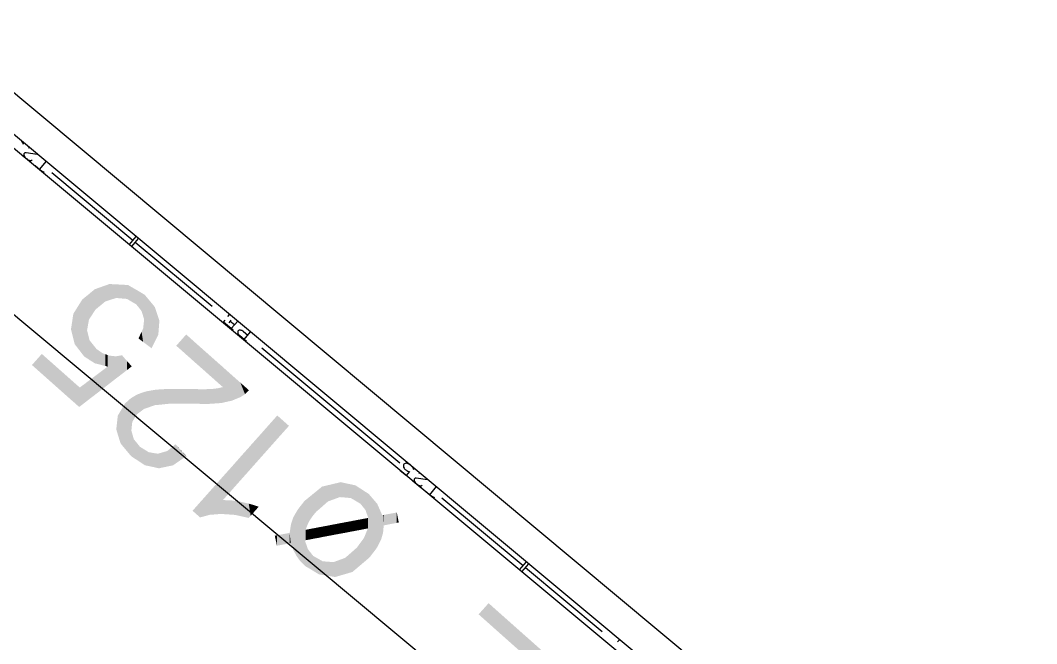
# Model space of a CAD drawing. Header units: inches. Extents: x 0.0008 to 0.0144, y 0.0003 to 0.0113.
# Drawn here: x 0.0122798 to 0.0127522, y 0.0051912 to 0.0054811 of the extents above; entities that cross this region are included whole.
import ezdxf

# ---------------------------------------------------------------- set-up
doc = ezdxf.new("R2010")
doc.units = ezdxf.units.IN
doc.header["$MEASUREMENT"] = 0
doc.layers.add('Standard', color=7, linetype='Continuous')

# ---------------------------------------------------------------- blocks, each defined once
blk = doc.blocks.new('*U636')
at = {"layer": 'Standard', "color": 4, "linetype": 'ByBlock'}
for points in [[(0.317436, 0.132097), (0.317318, 0.132202), (0.317436, 0.132334)], [(0.317436, 0.132097), (0.317436, 0.132334), (0.31755, 0.131995)], [(0.31755, 0.131995), (0.31755, 0.132232), (0.317667, 0.131891)], [(0.317667, 0.131891), (0.317667, 0.132128), (0.318006, 0.13159)], [(0.317047, 0.131524), (0.31693, 0.131628), (0.317047, 0.13176)], [(0.317047, 0.131524), (0.317047, 0.13176), (0.317245, 0.131348)], [(0.317245, 0.131348), (0.317245, 0.131584), (0.317276, 0.131321)], [(0.317276, 0.131321), (0.317276, 0.131556), (0.317318, 0.131283)], [(0.317318, 0.131283), (0.317318, 0.131519), (0.317436, 0.131179)], [(0.317436, 0.131179), (0.317436, 0.131414), (0.31755, 0.131077)], [(0.316583, 0.131085), (0.316465, 0.13119), (0.316583, 0.131322)], [(0.316583, 0.131085), (0.316583, 0.131322), (0.31693, 0.130776)], [(0.317667, 0.13091), (0.317667, 0.131208), (0.318006, 0.131291)], [(0.31755, 0.130778), (0.317436, 0.130948), (0.31755, 0.131077)], [(0.31693, 0.130776), (0.31693, 0.131013), (0.317047, 0.130672)], [(0.317436, 0.130649), (0.317318, 0.130816), (0.317436, 0.130948)], [(0.317047, 0.130672), (0.317047, 0.130909), (0.317245, 0.130497)], [(0.317318, 0.130517), (0.317276, 0.130768), (0.317318, 0.130816)], [(0.317276, 0.130469), (0.317245, 0.130733), (0.317276, 0.130768)], [(0.317245, 0.130497), (0.317245, 0.130733), (0.317276, 0.130469)]]:
    blk.add_solid(points, dxfattribs=at)
at = {"layer": 'Standard', "color": 4, "linetype": 'ByBlock', "extrusion": (0, 0, -1)}
for points in [[(-0.31755, 0.131995), (-0.317436, 0.132334), (-0.31755, 0.132232)], [(-0.317667, 0.131891), (-0.31755, 0.132232), (-0.317667, 0.132128)], [(-0.318006, 0.13159), (-0.317667, 0.132128), (-0.318006, 0.131827)], [(-0.317245, 0.131348), (-0.317047, 0.13176), (-0.317245, 0.131584)], [(-0.318006, 0.131291), (-0.318006, 0.131827), (-0.318272, 0.13159)], [(-0.317276, 0.131321), (-0.317245, 0.131584), (-0.317276, 0.131556)], [(-0.317318, 0.131283), (-0.317276, 0.131556), (-0.317318, 0.131519)], [(-0.317436, 0.131179), (-0.317318, 0.131519), (-0.317436, 0.131414)], [(-0.318006, 0.131291), (-0.317667, 0.131208), (-0.318006, 0.13159)], [(-0.31755, 0.131077), (-0.317436, 0.131414), (-0.31755, 0.131312)], [(-0.31693, 0.130776), (-0.316583, 0.131322), (-0.31693, 0.131013)], [(-0.31755, 0.130778), (-0.31755, 0.131312), (-0.317667, 0.13091)], [(-0.317667, 0.13091), (-0.31755, 0.131312), (-0.317667, 0.131208)], [(-0.317047, 0.130672), (-0.31693, 0.131013), (-0.317047, 0.130909)], [(-0.317436, 0.130649), (-0.317436, 0.130948), (-0.31755, 0.130778)], [(-0.317245, 0.130497), (-0.317047, 0.130909), (-0.317245, 0.130733)], [(-0.317318, 0.130517), (-0.317318, 0.130816), (-0.317436, 0.130649)], [(-0.317276, 0.130469), (-0.317276, 0.130768), (-0.317318, 0.130517)]]:
    blk.add_solid(points, dxfattribs=at)
blk = doc.blocks.new('*U637')
at = {"layer": 'Standard', "color": 4, "linetype": 'ByBlock'}
for points in [[(0.315433, 0.133442), (0.315401, 0.133655), (0.315433, 0.133681)], [(0.315471, 0.133475), (0.315433, 0.133681), (0.315471, 0.133712)], [(0.315476, 0.13348), (0.315471, 0.133712), (0.315476, 0.133713)], [(0.31554, 0.133536), (0.315476, 0.133713), (0.31554, 0.133728)], [(0.315605, 0.13356), (0.31554, 0.133728), (0.315605, 0.133744)], [(0.315624, 0.133567), (0.315605, 0.133744), (0.315624, 0.133748)], [(0.315679, 0.133587), (0.315624, 0.133748), (0.315679, 0.133761)], [(0.315691, 0.133586), (0.315679, 0.133761), (0.315691, 0.133764)], [(0.315679, 0.133587), (0.315679, 0.133761), (0.315691, 0.133586)], [(0.315691, 0.133586), (0.315691, 0.133764), (0.315743, 0.133582)], [(0.315743, 0.133582), (0.315743, 0.133752), (0.315809, 0.133576)], [(0.315809, 0.133576), (0.315809, 0.133738), (0.315828, 0.133565)], [(0.315828, 0.133565), (0.315828, 0.133734), (0.315864, 0.133544)], [(0.315864, 0.133544), (0.315864, 0.133726), (0.31588, 0.133534)], [(0.31588, 0.133534), (0.31588, 0.133716), (0.315923, 0.133509)], [(0.315923, 0.133509), (0.315923, 0.133688), (0.315964, 0.133457)], [(0.315298, 0.13326), (0.315275, 0.133552), (0.315298, 0.133571)], [(0.315302, 0.13327), (0.315298, 0.133571), (0.315302, 0.133575)], [(0.31532, 0.133305), (0.315302, 0.133575), (0.31532, 0.133589)], [(0.315355, 0.133358), (0.31532, 0.133589), (0.315355, 0.133617)], [(0.315365, 0.133371), (0.315355, 0.133617), (0.315365, 0.133626)], [(0.315401, 0.133415), (0.315365, 0.133626), (0.315401, 0.133655)], [(0.315964, 0.133457), (0.315964, 0.133662), (0.315983, 0.133434)], [(0.315983, 0.133434), (0.315983, 0.133649), (0.316011, 0.133352)], [(0.316011, 0.133352), (0.316011, 0.133631), (0.316015, 0.133341)], [(0.315183, 0.132871), (0.315167, 0.133413), (0.315183, 0.13344)], [(0.315211, 0.132832), (0.315183, 0.13344), (0.315211, 0.133477)], [(0.315183, 0.132871), (0.315183, 0.13344), (0.315211, 0.132832)], [(0.315262, 0.132781), (0.315211, 0.133477), (0.315262, 0.133541)], [(0.315211, 0.132832), (0.315211, 0.133477), (0.315262, 0.132781)], [(0.315267, 0.132776), (0.315262, 0.133541), (0.315267, 0.133545)], [(0.315262, 0.132781), (0.315262, 0.133541), (0.315267, 0.132776)], [(0.315268, 0.133076), (0.315267, 0.133545), (0.315268, 0.133547)], [(0.315275, 0.133077), (0.315268, 0.133547), (0.315275, 0.133552)], [(0.315127, 0.132973), (0.315102, 0.133263), (0.315127, 0.133342)], [(0.315131, 0.132962), (0.315127, 0.133342), (0.315131, 0.13335)], [(0.315127, 0.132973), (0.315127, 0.133342), (0.315131, 0.132962)], [(0.315167, 0.132893), (0.315131, 0.13335), (0.315167, 0.133413)], [(0.315131, 0.132962), (0.315131, 0.13335), (0.315167, 0.132893)], [(0.315167, 0.132893), (0.315167, 0.133413), (0.315183, 0.132871)], [(0.315923, 0.1332), (0.31588, 0.133316), (0.315923, 0.133324)], [(0.315964, 0.133208), (0.315923, 0.133324), (0.315964, 0.133332)], [(0.315983, 0.133212), (0.315964, 0.133332), (0.315983, 0.133335)], [(0.316011, 0.133217), (0.315983, 0.133335), (0.316011, 0.133341)], [(0.316015, 0.132861), (0.316011, 0.133341), (0.316015, 0.133341)], [(0.31619, 0.133166), (0.31618, 0.133374), (0.31619, 0.133375)], [(0.316198, 0.133253), (0.31619, 0.133375), (0.316198, 0.133377)], [(0.316352, 0.133283), (0.316198, 0.133377), (0.316352, 0.133405)], [(0.316198, 0.133253), (0.316198, 0.133377), (0.316352, 0.133283)], [(0.3151, 0.133043), (0.315087, 0.133164), (0.3151, 0.133248)], [(0.315102, 0.133037), (0.3151, 0.133248), (0.315102, 0.133263)], [(0.3151, 0.133043), (0.3151, 0.133248), (0.315102, 0.133037)], [(0.315102, 0.133037), (0.315102, 0.133263), (0.315127, 0.132973)], [(0.315298, 0.133082), (0.315275, 0.133201), (0.315298, 0.133205)], [(0.315302, 0.133083), (0.315298, 0.133205), (0.315302, 0.133206)], [(0.31532, 0.133086), (0.315302, 0.133206), (0.31532, 0.133209)], [(0.315355, 0.133093), (0.31532, 0.133209), (0.315355, 0.133216)], [(0.315365, 0.133095), (0.315355, 0.133216), (0.315365, 0.133218)], [(0.315401, 0.133101), (0.315365, 0.133218), (0.315401, 0.133225)], [(0.315433, 0.133107), (0.315401, 0.133225), (0.315433, 0.133231)], [(0.315471, 0.133115), (0.315433, 0.133231), (0.315471, 0.133238)], [(0.315476, 0.133116), (0.315471, 0.133238), (0.315476, 0.133239)], [(0.31554, 0.133128), (0.315476, 0.133239), (0.31554, 0.133251)], [(0.315605, 0.13314), (0.31554, 0.133251), (0.315605, 0.133264)], [(0.315624, 0.133144), (0.315605, 0.133264), (0.315624, 0.133267)], [(0.315679, 0.133154), (0.315624, 0.133267), (0.315679, 0.133278)], [(0.315691, 0.133156), (0.315679, 0.133278), (0.315691, 0.13328)], [(0.315743, 0.133166), (0.315691, 0.13328), (0.315743, 0.13329)], [(0.315809, 0.133179), (0.315743, 0.13329), (0.315809, 0.133302)], [(0.315828, 0.133182), (0.315809, 0.133302), (0.315828, 0.133306)], [(0.315864, 0.133189), (0.315828, 0.133306), (0.315864, 0.133313)], [(0.31588, 0.133192), (0.315864, 0.133313), (0.31588, 0.133316)], [(0.316011, 0.132858), (0.315983, 0.13315), (0.316011, 0.133217)], [(0.314937, 0.133013), (0.314911, 0.133132), (0.314937, 0.133136)], [(0.315087, 0.133041), (0.314937, 0.133136), (0.315087, 0.133164)], [(0.314937, 0.133013), (0.314937, 0.133136), (0.315087, 0.133041)], [(0.315964, 0.132818), (0.315923, 0.133048), (0.315964, 0.133104)], [(0.315983, 0.132834), (0.315964, 0.133104), (0.315983, 0.13315)], [(0.315267, 0.132776), (0.315267, 0.133076), (0.315268, 0.132774)], [(0.315268, 0.132774), (0.315268, 0.133071), (0.315275, 0.13277)], [(0.315275, 0.13277), (0.315275, 0.133051), (0.315298, 0.132756)], [(0.315298, 0.132756), (0.315298, 0.132986), (0.315302, 0.132754)], [(0.315302, 0.132754), (0.315302, 0.132973), (0.31532, 0.132743)], [(0.315864, 0.132733), (0.315828, 0.132944), (0.315864, 0.132976)], [(0.31588, 0.132747), (0.315864, 0.132976), (0.31588, 0.13299)], [(0.315923, 0.132783), (0.31588, 0.13299), (0.315923, 0.133048)], [(0.31532, 0.132743), (0.31532, 0.13295), (0.315355, 0.132722)], [(0.315355, 0.132722), (0.315355, 0.132905), (0.315365, 0.132716)], [(0.315365, 0.132716), (0.315365, 0.132892), (0.315401, 0.132694)], [(0.315401, 0.132694), (0.315401, 0.132872), (0.315433, 0.132674)], [(0.315433, 0.132674), (0.315433, 0.132854), (0.315471, 0.132668)], [(0.315679, 0.132659), (0.315624, 0.132826), (0.315679, 0.132846)], [(0.315691, 0.132663), (0.315679, 0.132846), (0.315691, 0.13285)], [(0.315743, 0.132678), (0.315691, 0.13285), (0.315743, 0.13287)], [(0.315809, 0.132697), (0.315743, 0.13287), (0.315809, 0.132927)], [(0.315828, 0.132703), (0.315809, 0.132927), (0.315828, 0.132944)], [(0.315471, 0.132668), (0.315471, 0.132832), (0.315476, 0.132667)], [(0.315476, 0.132667), (0.315476, 0.132829), (0.31554, 0.132657)], [(0.31554, 0.132657), (0.31554, 0.132824), (0.315605, 0.132646)], [(0.315624, 0.132643), (0.315605, 0.132819), (0.315624, 0.132826)], [(0.315605, 0.132646), (0.315605, 0.132819), (0.315624, 0.132643)]]:
    blk.add_solid(points, dxfattribs=at)
at = {"layer": 'Standard', "color": 4, "linetype": 'ByBlock', "extrusion": (0, 0, -1)}
for points in [[(-0.315433, 0.133442), (-0.315433, 0.133681), (-0.315471, 0.133475)], [(-0.315471, 0.133475), (-0.315471, 0.133712), (-0.315476, 0.13348)], [(-0.315476, 0.13348), (-0.315476, 0.133713), (-0.31554, 0.133536)], [(-0.31554, 0.133536), (-0.31554, 0.133728), (-0.315605, 0.13356)], [(-0.315605, 0.13356), (-0.315605, 0.133744), (-0.315624, 0.133567)], [(-0.315624, 0.133567), (-0.315624, 0.133748), (-0.315679, 0.133587)], [(-0.315743, 0.133582), (-0.315691, 0.133764), (-0.315743, 0.133752)], [(-0.315809, 0.133576), (-0.315743, 0.133752), (-0.315809, 0.133738)], [(-0.315828, 0.133565), (-0.315809, 0.133738), (-0.315828, 0.133734)], [(-0.315864, 0.133544), (-0.315828, 0.133734), (-0.315864, 0.133726)], [(-0.31588, 0.133534), (-0.315864, 0.133726), (-0.31588, 0.133716)], [(-0.315923, 0.133509), (-0.31588, 0.133716), (-0.315923, 0.133688)], [(-0.315964, 0.133457), (-0.315923, 0.133688), (-0.315964, 0.133662)], [(-0.315298, 0.13326), (-0.315298, 0.133571), (-0.315302, 0.13327)], [(-0.315302, 0.13327), (-0.315302, 0.133575), (-0.31532, 0.133305)], [(-0.31532, 0.133305), (-0.31532, 0.133589), (-0.315355, 0.133358)], [(-0.315355, 0.133358), (-0.315355, 0.133617), (-0.315365, 0.133371)], [(-0.315365, 0.133371), (-0.315365, 0.133626), (-0.315401, 0.133415)], [(-0.315401, 0.133415), (-0.315401, 0.133655), (-0.315433, 0.133442)], [(-0.315983, 0.133434), (-0.315964, 0.133662), (-0.315983, 0.133649)], [(-0.316011, 0.133352), (-0.315983, 0.133649), (-0.316011, 0.133631)], [(-0.316015, 0.133341), (-0.316011, 0.133631), (-0.316015, 0.133629)], [(-0.316015, 0.132861), (-0.316015, 0.133629), (-0.31602, 0.132865)], [(-0.31602, 0.132865), (-0.316015, 0.133629), (-0.31602, 0.133626)], [(-0.31602, 0.132865), (-0.31602, 0.133626), (-0.316032, 0.132876)], [(-0.316032, 0.132876), (-0.31602, 0.133626), (-0.316032, 0.133612)], [(-0.316032, 0.132876), (-0.316032, 0.133612), (-0.316113, 0.132983)], [(-0.316113, 0.132983), (-0.316032, 0.133612), (-0.316113, 0.133517)], [(-0.315267, 0.133076), (-0.315267, 0.133545), (-0.315268, 0.133076)], [(-0.315268, 0.133076), (-0.315268, 0.133547), (-0.315275, 0.133077)], [(-0.315275, 0.133201), (-0.315275, 0.133552), (-0.315298, 0.13326)], [(-0.316113, 0.132983), (-0.316113, 0.133517), (-0.316121, 0.132997)], [(-0.316121, 0.132997), (-0.316113, 0.133517), (-0.316121, 0.133508)], [(-0.316121, 0.132997), (-0.316121, 0.133508), (-0.316169, 0.133092)], [(-0.316169, 0.133092), (-0.316121, 0.133508), (-0.316169, 0.133399)], [(-0.315923, 0.1332), (-0.315923, 0.133324), (-0.315964, 0.133208)], [(-0.315964, 0.133208), (-0.315964, 0.133332), (-0.315983, 0.133212)], [(-0.315983, 0.133212), (-0.315983, 0.133335), (-0.316011, 0.133217)], [(-0.316011, 0.132858), (-0.316011, 0.133341), (-0.316015, 0.132861)], [(-0.316169, 0.133092), (-0.316169, 0.133399), (-0.31618, 0.133131)], [(-0.31618, 0.133131), (-0.316169, 0.133399), (-0.31618, 0.133374)], [(-0.31618, 0.133131), (-0.31618, 0.133374), (-0.31619, 0.133166)], [(-0.31619, 0.133166), (-0.31619, 0.133375), (-0.316198, 0.133253)], [(-0.316352, 0.133283), (-0.316352, 0.133405), (-0.316376, 0.133287)], [(-0.315275, 0.133077), (-0.315275, 0.133201), (-0.315298, 0.133082)], [(-0.315298, 0.133082), (-0.315298, 0.133205), (-0.315302, 0.133083)], [(-0.315302, 0.133083), (-0.315302, 0.133206), (-0.31532, 0.133086)], [(-0.31532, 0.133086), (-0.31532, 0.133209), (-0.315355, 0.133093)], [(-0.315355, 0.133093), (-0.315355, 0.133216), (-0.315365, 0.133095)], [(-0.315365, 0.133095), (-0.315365, 0.133218), (-0.315401, 0.133101)], [(-0.315401, 0.133101), (-0.315401, 0.133225), (-0.315433, 0.133107)], [(-0.315433, 0.133107), (-0.315433, 0.133231), (-0.315471, 0.133115)], [(-0.315471, 0.133115), (-0.315471, 0.133238), (-0.315476, 0.133116)], [(-0.315476, 0.133116), (-0.315476, 0.133239), (-0.31554, 0.133128)], [(-0.31554, 0.133128), (-0.31554, 0.133251), (-0.315605, 0.13314)], [(-0.315605, 0.13314), (-0.315605, 0.133264), (-0.315624, 0.133144)], [(-0.315624, 0.133144), (-0.315624, 0.133267), (-0.315679, 0.133154)], [(-0.315679, 0.133154), (-0.315679, 0.133278), (-0.315691, 0.133156)], [(-0.315691, 0.133156), (-0.315691, 0.13328), (-0.315743, 0.133166)], [(-0.315743, 0.133166), (-0.315743, 0.13329), (-0.315809, 0.133179)], [(-0.315809, 0.133179), (-0.315809, 0.133302), (-0.315828, 0.133182)], [(-0.315828, 0.133182), (-0.315828, 0.133306), (-0.315864, 0.133189)], [(-0.315864, 0.133189), (-0.315864, 0.133313), (-0.31588, 0.133192)], [(-0.31588, 0.133192), (-0.31588, 0.133316), (-0.315923, 0.1332)], [(-0.315087, 0.133041), (-0.315087, 0.133164), (-0.3151, 0.133043)], [(-0.315964, 0.132818), (-0.315964, 0.133104), (-0.315983, 0.132834)], [(-0.315983, 0.132834), (-0.315983, 0.13315), (-0.316011, 0.132858)], [(-0.315268, 0.132774), (-0.315267, 0.133076), (-0.315268, 0.133071)], [(-0.315275, 0.13277), (-0.315268, 0.133071), (-0.315275, 0.133051)], [(-0.315298, 0.132756), (-0.315275, 0.133051), (-0.315298, 0.132986)], [(-0.315302, 0.132754), (-0.315298, 0.132986), (-0.315302, 0.132973)], [(-0.31532, 0.132743), (-0.315302, 0.132973), (-0.31532, 0.13295)], [(-0.315864, 0.132733), (-0.315864, 0.132976), (-0.31588, 0.132747)], [(-0.31588, 0.132747), (-0.31588, 0.13299), (-0.315923, 0.132783)], [(-0.315923, 0.132783), (-0.315923, 0.133048), (-0.315964, 0.132818)], [(-0.315355, 0.132722), (-0.31532, 0.13295), (-0.315355, 0.132905)], [(-0.315365, 0.132716), (-0.315355, 0.132905), (-0.315365, 0.132892)], [(-0.315401, 0.132694), (-0.315365, 0.132892), (-0.315401, 0.132872)], [(-0.315433, 0.132674), (-0.315401, 0.132872), (-0.315433, 0.132854)], [(-0.315471, 0.132668), (-0.315433, 0.132854), (-0.315471, 0.132832)], [(-0.315679, 0.132659), (-0.315679, 0.132846), (-0.315691, 0.132663)], [(-0.315691, 0.132663), (-0.315691, 0.13285), (-0.315743, 0.132678)], [(-0.315743, 0.132678), (-0.315743, 0.13287), (-0.315809, 0.132697)], [(-0.315809, 0.132697), (-0.315809, 0.132927), (-0.315828, 0.132703)], [(-0.315828, 0.132703), (-0.315828, 0.132944), (-0.315864, 0.132733)], [(-0.315476, 0.132667), (-0.315471, 0.132832), (-0.315476, 0.132829)], [(-0.31554, 0.132657), (-0.315476, 0.132829), (-0.31554, 0.132824)], [(-0.315605, 0.132646), (-0.31554, 0.132824), (-0.315605, 0.132819)], [(-0.315624, 0.132643), (-0.315624, 0.132826), (-0.315679, 0.132659)]]:
    blk.add_solid(points, dxfattribs=at)
blk = doc.blocks.new('*U638')
at = {"layer": 'Standard', "color": 4, "linetype": 'ByBlock'}
for points in [[(0.314941, 0.134275), (0.314722, 0.134305), (0.314941, 0.134552)], [(0.314722, 0.134028), (0.314627, 0.134199), (0.314722, 0.134305)], [(0.314604, 0.133895), (0.314514, 0.134072), (0.314604, 0.134172)], [(0.314627, 0.133921), (0.314604, 0.134172), (0.314627, 0.134199)], [(0.314514, 0.133794), (0.314443, 0.133991), (0.314514, 0.134072)], [(0.314399, 0.133664), (0.314299, 0.13383), (0.314399, 0.133941)], [(0.314443, 0.133714), (0.314399, 0.133941), (0.314443, 0.133991)], [(0.314285, 0.133389), (0.314144, 0.133655), (0.314285, 0.133814)], [(0.314299, 0.133387), (0.314285, 0.133814), (0.314299, 0.13383)], [(0.314285, 0.133389), (0.314285, 0.133814), (0.314299, 0.133387)], [(0.314144, 0.133378), (0.314029, 0.133526), (0.314144, 0.133655)], [(0.314029, 0.133347), (0.313941, 0.133426), (0.314029, 0.133526)], [(0.314299, 0.133387), (0.314299, 0.133552), (0.314399, 0.13338)], [(0.314399, 0.13338), (0.314399, 0.133549), (0.314443, 0.133377)], [(0.314443, 0.133377), (0.314443, 0.133542), (0.314514, 0.133361)], [(0.314514, 0.133361), (0.314514, 0.133531), (0.314604, 0.133341)]]:
    blk.add_solid(points, dxfattribs=at)
at = {"layer": 'Standard', "color": 4, "linetype": 'ByBlock', "extrusion": (0, 0, -1)}
for points in [[(-0.314941, 0.134275), (-0.314941, 0.134552), (-0.315079, 0.134429)], [(-0.314722, 0.134028), (-0.314722, 0.134305), (-0.314941, 0.134275)], [(-0.314604, 0.133895), (-0.314604, 0.134172), (-0.314627, 0.133921)], [(-0.314627, 0.133921), (-0.314627, 0.134199), (-0.314722, 0.134028)], [(-0.314514, 0.133794), (-0.314514, 0.134072), (-0.314604, 0.133895)], [(-0.314399, 0.133664), (-0.314399, 0.133941), (-0.314443, 0.133714)], [(-0.314443, 0.133714), (-0.314443, 0.133991), (-0.314514, 0.133794)], [(-0.314299, 0.133552), (-0.314299, 0.13383), (-0.314399, 0.133664)], [(-0.314144, 0.133378), (-0.314144, 0.133655), (-0.314285, 0.133389)], [(-0.314029, 0.133347), (-0.314029, 0.133526), (-0.314144, 0.133378)], [(-0.314399, 0.13338), (-0.314299, 0.133552), (-0.314399, 0.133549)], [(-0.314443, 0.133377), (-0.314399, 0.133549), (-0.314443, 0.133542)], [(-0.314514, 0.133361), (-0.314443, 0.133542), (-0.314514, 0.133531)], [(-0.314604, 0.133341), (-0.314514, 0.133531), (-0.314604, 0.13351)], [(-0.314604, 0.133341), (-0.314604, 0.13351), (-0.314627, 0.133367)], [(-0.314627, 0.133367), (-0.314604, 0.13351), (-0.314627, 0.133504)], [(-0.314627, 0.133367), (-0.314627, 0.133504), (-0.314722, 0.133474)]]:
    blk.add_solid(points, dxfattribs=at)
blk = doc.blocks.new('*U639')
at = {"layer": 'Standard', "color": 4, "linetype": 'ByBlock'}
for points in [[(0.313865, 0.135272), (0.313748, 0.135376), (0.313865, 0.135508)], [(0.313865, 0.135272), (0.313865, 0.135508), (0.313868, 0.135269)], [(0.313868, 0.135269), (0.313868, 0.135506), (0.313889, 0.135251)], [(0.313889, 0.135251), (0.313889, 0.135488), (0.313951, 0.135195)], [(0.313951, 0.135195), (0.313951, 0.135432), (0.314068, 0.135092)], [(0.314068, 0.135092), (0.314068, 0.135328), (0.314136, 0.135031)], [(0.314136, 0.135031), (0.314136, 0.135268), (0.314174, 0.134998)], [(0.314174, 0.134998), (0.314174, 0.135234), (0.314238, 0.13494)], [(0.314238, 0.13494), (0.314238, 0.135177), (0.314283, 0.134901)], [(0.314283, 0.134901), (0.314283, 0.135138), (0.314298, 0.134887)], [(0.314283, 0.134699), (0.314238, 0.134873), (0.314283, 0.134884)], [(0.314298, 0.134703), (0.314283, 0.134884), (0.314298, 0.134887)], [(0.313216, 0.134071), (0.313209, 0.134753), (0.313216, 0.134757)], [(0.313218, 0.134069), (0.313216, 0.134757), (0.313218, 0.134759)], [(0.313216, 0.134071), (0.313216, 0.134757), (0.313218, 0.134069)], [(0.313229, 0.134475), (0.313218, 0.134759), (0.313229, 0.134765)], [(0.313247, 0.134506), (0.313229, 0.134765), (0.313247, 0.134776)], [(0.313282, 0.134564), (0.313247, 0.134776), (0.313282, 0.134797)], [(0.313288, 0.134569), (0.313282, 0.134797), (0.313288, 0.1348)], [(0.31332, 0.134593), (0.313288, 0.1348), (0.31332, 0.134812)], [(0.313369, 0.13463), (0.31332, 0.134812), (0.313369, 0.134829)], [(0.313378, 0.134633), (0.313369, 0.134829), (0.313378, 0.134832)], [(0.313384, 0.134635), (0.313378, 0.134832), (0.313384, 0.134834)], [(0.313423, 0.134648), (0.313384, 0.134834), (0.313423, 0.134842)], [(0.313493, 0.134673), (0.313423, 0.134842), (0.313493, 0.134854)], [(0.313502, 0.134674), (0.313493, 0.134854), (0.313502, 0.134856)], [(0.313532, 0.134677), (0.313502, 0.134856), (0.313532, 0.134858)], [(0.313545, 0.134678), (0.313532, 0.134858), (0.313545, 0.134859)], [(0.31364, 0.134688), (0.313545, 0.134859), (0.31364, 0.134865)], [(0.313663, 0.13469), (0.31364, 0.134865), (0.313663, 0.134866)], [(0.313679, 0.134691), (0.313679, 0.134866), (0.31371, 0.134691)], [(0.31371, 0.134691), (0.31371, 0.134866), (0.31374, 0.134691)], [(0.31374, 0.134691), (0.31374, 0.134866), (0.313748, 0.134691)], [(0.313748, 0.134691), (0.313748, 0.134865), (0.313865, 0.134691)], [(0.313865, 0.134691), (0.313865, 0.134865), (0.313868, 0.134691)], [(0.313868, 0.134691), (0.313868, 0.134865), (0.313889, 0.134691)], [(0.313889, 0.134691), (0.313889, 0.134865), (0.313951, 0.13469)], [(0.313951, 0.13469), (0.313951, 0.134864), (0.314068, 0.134689)], [(0.314136, 0.134689), (0.314068, 0.134861), (0.314136, 0.134864)], [(0.314068, 0.134689), (0.314068, 0.134861), (0.314136, 0.134689)], [(0.314174, 0.134691), (0.314136, 0.134864), (0.314174, 0.134865)], [(0.314238, 0.134696), (0.314174, 0.134865), (0.314238, 0.134873)], [(0.313143, 0.134158), (0.313091, 0.134605), (0.313143, 0.134693)], [(0.313209, 0.134079), (0.313143, 0.134693), (0.313209, 0.134753)], [(0.313143, 0.134158), (0.313143, 0.134693), (0.313209, 0.134079)], [(0.313209, 0.134079), (0.313209, 0.134753), (0.313216, 0.134071)], [(0.313058, 0.134327), (0.31304, 0.134387), (0.313058, 0.13455)], [(0.313091, 0.134221), (0.313058, 0.13455), (0.313091, 0.134605)], [(0.313058, 0.134327), (0.313058, 0.13455), (0.313091, 0.134221)], [(0.313091, 0.134221), (0.313091, 0.134605), (0.313143, 0.134158)], [(0.313218, 0.134069), (0.313218, 0.134374), (0.313229, 0.134062)], [(0.313229, 0.134062), (0.313229, 0.134336), (0.313247, 0.13405)], [(0.313247, 0.13405), (0.313247, 0.134271), (0.313282, 0.134027)], [(0.313282, 0.134027), (0.313282, 0.134229), (0.313288, 0.134023)], [(0.313288, 0.134023), (0.313288, 0.134221), (0.31332, 0.134002)], [(0.31332, 0.134002), (0.31332, 0.134182), (0.313369, 0.133969)], [(0.313679, 0.133956), (0.313663, 0.134149), (0.313679, 0.134162)], [(0.31371, 0.133963), (0.313679, 0.134162), (0.31371, 0.134188)], [(0.31374, 0.133983), (0.31371, 0.134188), (0.31374, 0.134212)], [(0.313369, 0.133969), (0.313369, 0.134151), (0.313378, 0.133964)], [(0.313378, 0.133964), (0.313378, 0.134146), (0.313384, 0.133962)], [(0.313384, 0.133962), (0.313384, 0.134142), (0.313423, 0.133954)], [(0.313423, 0.133954), (0.313423, 0.134118), (0.313493, 0.133939)], [(0.313493, 0.133939), (0.313493, 0.134106), (0.313502, 0.133937)], [(0.313502, 0.133937), (0.313502, 0.134105), (0.313532, 0.13393)], [(0.313545, 0.133928), (0.313532, 0.1341), (0.313545, 0.134104)], [(0.313532, 0.13393), (0.313532, 0.1341), (0.313545, 0.133928)], [(0.31364, 0.133948), (0.313545, 0.134104), (0.31364, 0.134131)], [(0.313663, 0.133953), (0.31364, 0.134131), (0.313663, 0.134149)]]:
    blk.add_solid(points, dxfattribs=at)
at = {"layer": 'Standard', "color": 4, "linetype": 'ByBlock', "extrusion": (0, 0, -1)}
for points in [[(-0.313868, 0.135269), (-0.313865, 0.135508), (-0.313868, 0.135506)], [(-0.313889, 0.135251), (-0.313868, 0.135506), (-0.313889, 0.135488)], [(-0.313951, 0.135195), (-0.313889, 0.135488), (-0.313951, 0.135432)], [(-0.314068, 0.135092), (-0.313951, 0.135432), (-0.314068, 0.135328)], [(-0.314136, 0.135031), (-0.314068, 0.135328), (-0.314136, 0.135268)], [(-0.314174, 0.134998), (-0.314136, 0.135268), (-0.314174, 0.135234)], [(-0.314238, 0.13494), (-0.314174, 0.135234), (-0.314238, 0.135177)], [(-0.314283, 0.134901), (-0.314238, 0.135177), (-0.314283, 0.135138)], [(-0.314298, 0.134887), (-0.314283, 0.135138), (-0.314298, 0.135124)], [(-0.314298, 0.134703), (-0.314298, 0.135124), (-0.314402, 0.134726)], [(-0.314402, 0.134726), (-0.314298, 0.135124), (-0.314402, 0.135031)], [(-0.314402, 0.134726), (-0.314402, 0.135031), (-0.314505, 0.134768)], [(-0.314505, 0.134768), (-0.314402, 0.135031), (-0.314505, 0.13494)], [(-0.314283, 0.134699), (-0.314283, 0.134884), (-0.314298, 0.134703)], [(-0.314505, 0.134768), (-0.314505, 0.13494), (-0.31456, 0.134803)], [(-0.31456, 0.134803), (-0.314505, 0.13494), (-0.31456, 0.134891)], [(-0.31456, 0.134803), (-0.31456, 0.134891), (-0.314606, 0.13485)], [(-0.313218, 0.134374), (-0.313218, 0.134759), (-0.313229, 0.134475)], [(-0.313229, 0.134475), (-0.313229, 0.134765), (-0.313247, 0.134506)], [(-0.313247, 0.134506), (-0.313247, 0.134776), (-0.313282, 0.134564)], [(-0.313282, 0.134564), (-0.313282, 0.134797), (-0.313288, 0.134569)], [(-0.313288, 0.134569), (-0.313288, 0.1348), (-0.31332, 0.134593)], [(-0.31332, 0.134593), (-0.31332, 0.134812), (-0.313369, 0.13463)], [(-0.313369, 0.13463), (-0.313369, 0.134829), (-0.313378, 0.134633)], [(-0.313378, 0.134633), (-0.313378, 0.134832), (-0.313384, 0.134635)], [(-0.313384, 0.134635), (-0.313384, 0.134834), (-0.313423, 0.134648)], [(-0.313423, 0.134648), (-0.313423, 0.134842), (-0.313493, 0.134673)], [(-0.313493, 0.134673), (-0.313493, 0.134854), (-0.313502, 0.134674)], [(-0.313502, 0.134674), (-0.313502, 0.134856), (-0.313532, 0.134677)], [(-0.313532, 0.134677), (-0.313532, 0.134858), (-0.313545, 0.134678)], [(-0.313545, 0.134678), (-0.313545, 0.134859), (-0.31364, 0.134688)], [(-0.31364, 0.134688), (-0.31364, 0.134865), (-0.313663, 0.13469)], [(-0.313663, 0.13469), (-0.313663, 0.134866), (-0.313679, 0.134691)], [(-0.313679, 0.134691), (-0.313663, 0.134866), (-0.313679, 0.134866)], [(-0.31371, 0.134691), (-0.313679, 0.134866), (-0.31371, 0.134866)], [(-0.31374, 0.134691), (-0.31371, 0.134866), (-0.31374, 0.134866)], [(-0.313748, 0.134691), (-0.31374, 0.134866), (-0.313748, 0.134865)], [(-0.313865, 0.134691), (-0.313748, 0.134865), (-0.313865, 0.134865)], [(-0.313868, 0.134691), (-0.313865, 0.134865), (-0.313868, 0.134865)], [(-0.313889, 0.134691), (-0.313868, 0.134865), (-0.313889, 0.134865)], [(-0.313951, 0.13469), (-0.313889, 0.134865), (-0.313951, 0.134864)], [(-0.314068, 0.134689), (-0.313951, 0.134864), (-0.314068, 0.134861)], [(-0.314136, 0.134689), (-0.314136, 0.134864), (-0.314174, 0.134691)], [(-0.314174, 0.134691), (-0.314174, 0.134865), (-0.314238, 0.134696)], [(-0.314238, 0.134696), (-0.314238, 0.134873), (-0.314283, 0.134699)], [(-0.313229, 0.134062), (-0.313218, 0.134374), (-0.313229, 0.134336)], [(-0.313247, 0.13405), (-0.313229, 0.134336), (-0.313247, 0.134271)], [(-0.313282, 0.134027), (-0.313247, 0.134271), (-0.313282, 0.134229)], [(-0.313288, 0.134023), (-0.313282, 0.134229), (-0.313288, 0.134221)], [(-0.31332, 0.134002), (-0.313288, 0.134221), (-0.31332, 0.134182)], [(-0.313369, 0.133969), (-0.31332, 0.134182), (-0.313369, 0.134151)], [(-0.313679, 0.133956), (-0.313679, 0.134162), (-0.31371, 0.133963)], [(-0.31371, 0.133963), (-0.31371, 0.134188), (-0.31374, 0.133983)], [(-0.31374, 0.133983), (-0.31374, 0.134212), (-0.313748, 0.133989)], [(-0.313748, 0.133989), (-0.31374, 0.134212), (-0.313748, 0.134203)], [(-0.313748, 0.133989), (-0.313748, 0.134203), (-0.313865, 0.13407)], [(-0.313865, 0.13407), (-0.313748, 0.134203), (-0.313865, 0.134074)], [(-0.313378, 0.133964), (-0.313369, 0.134151), (-0.313378, 0.134146)], [(-0.313384, 0.133962), (-0.313378, 0.134146), (-0.313384, 0.134142)], [(-0.313423, 0.133954), (-0.313384, 0.134142), (-0.313423, 0.134118)], [(-0.313493, 0.133939), (-0.313423, 0.134118), (-0.313493, 0.134106)], [(-0.313502, 0.133937), (-0.313493, 0.134106), (-0.313502, 0.134105)], [(-0.313532, 0.13393), (-0.313502, 0.134105), (-0.313532, 0.1341)], [(-0.313545, 0.133928), (-0.313545, 0.134104), (-0.31364, 0.133948)], [(-0.31364, 0.133948), (-0.31364, 0.134131), (-0.313663, 0.133953)], [(-0.313663, 0.133953), (-0.313663, 0.134149), (-0.313679, 0.133956)], [(-0.313865, 0.13407), (-0.313865, 0.134074), (-0.313868, 0.134071)]]:
    blk.add_solid(points, dxfattribs=at)
blk = doc.blocks.new('*U640')
at = {"layer": 'Standard', "color": 4, "linetype": 'ByBlock'}
for points in [[(0.312911, 0.135899), (0.312878, 0.136076), (0.312911, 0.136087)], [(0.312937, 0.135907), (0.312911, 0.136087), (0.312937, 0.136097)], [(0.312955, 0.135913), (0.312937, 0.136097), (0.312955, 0.136103)], [(0.31296, 0.135915), (0.312955, 0.136103), (0.31296, 0.136105)], [(0.313039, 0.13594), (0.313039, 0.136101), (0.313108, 0.135934)], [(0.313108, 0.135934), (0.313108, 0.136097), (0.313166, 0.135929)], [(0.313166, 0.135929), (0.313166, 0.136094), (0.313178, 0.135922)], [(0.313178, 0.135922), (0.313178, 0.136094), (0.313222, 0.135896)], [(0.312695, 0.135227), (0.312663, 0.135942), (0.312695, 0.135968)], [(0.312717, 0.135682), (0.312695, 0.135968), (0.312717, 0.135986)], [(0.312725, 0.135696), (0.312717, 0.135986), (0.312725, 0.135993)], [(0.312786, 0.13579), (0.312725, 0.135993), (0.312786, 0.136043)], [(0.312787, 0.135792), (0.312786, 0.136043), (0.312787, 0.136043)], [(0.312794, 0.135803), (0.312787, 0.136043), (0.312794, 0.136046)], [(0.312808, 0.135814), (0.312794, 0.136046), (0.312808, 0.136051)], [(0.312878, 0.135872), (0.312808, 0.136051), (0.312878, 0.136076)], [(0.313222, 0.135896), (0.313222, 0.136068), (0.313274, 0.135866)], [(0.313274, 0.135866), (0.313274, 0.136038), (0.313302, 0.135832)], [(0.313302, 0.135832), (0.313302, 0.136022), (0.313339, 0.135785)], [(0.313339, 0.135785), (0.313339, 0.136), (0.313357, 0.135726)], [(0.313357, 0.135726), (0.313357, 0.135989), (0.313369, 0.135687)], [(0.313369, 0.135412), (0.313369, 0.135982), (0.313375, 0.135407)], [(0.313375, 0.135407), (0.313375, 0.135979), (0.313457, 0.135346)], [(0.312602, 0.135326), (0.31255, 0.13578), (0.312602, 0.135864)], [(0.312609, 0.135317), (0.312602, 0.135864), (0.312609, 0.135875)], [(0.312602, 0.135326), (0.312602, 0.135864), (0.312609, 0.135317)], [(0.312637, 0.13528), (0.312609, 0.135875), (0.312637, 0.13592)], [(0.312609, 0.135317), (0.312609, 0.135875), (0.312637, 0.13528)], [(0.312663, 0.135247), (0.312637, 0.13592), (0.312663, 0.135942)], [(0.312637, 0.13528), (0.312637, 0.13592), (0.312663, 0.135247)], [(0.312663, 0.135247), (0.312663, 0.135942), (0.312695, 0.135227)], [(0.312533, 0.13546), (0.312505, 0.135569), (0.312533, 0.135753)], [(0.31255, 0.135393), (0.312533, 0.135753), (0.31255, 0.13578)], [(0.312533, 0.13546), (0.312533, 0.135753), (0.31255, 0.135393)], [(0.31255, 0.135393), (0.31255, 0.13578), (0.312602, 0.135326)], [(0.313369, 0.135412), (0.313357, 0.135579), (0.313369, 0.135687)], [(0.312695, 0.135227), (0.312695, 0.135558), (0.312717, 0.135213)], [(0.313339, 0.135434), (0.313302, 0.135462), (0.313339, 0.135541)], [(0.313357, 0.135421), (0.313339, 0.135541), (0.313357, 0.135579)], [(0.313339, 0.135434), (0.313339, 0.135541), (0.313357, 0.135421)], [(0.313357, 0.135421), (0.313357, 0.135579), (0.313369, 0.135412)], [(0.312717, 0.135213), (0.312717, 0.135472), (0.312725, 0.135207)], [(0.312725, 0.135207), (0.312725, 0.135439), (0.312786, 0.135169)], [(0.312786, 0.135169), (0.312786, 0.135364), (0.312787, 0.135168)], [(0.312787, 0.135168), (0.312787, 0.135362), (0.312794, 0.135166)], [(0.312161, 0.135044), (0.312044, 0.135148), (0.312161, 0.135279)], [(0.312161, 0.135044), (0.312161, 0.135279), (0.312505, 0.134738)], [(0.312794, 0.135166), (0.312794, 0.135353), (0.312808, 0.135163)], [(0.312808, 0.135163), (0.312808, 0.135336), (0.312878, 0.135145)], [(0.312878, 0.135145), (0.312878, 0.135288), (0.312911, 0.135136)], [(0.312911, 0.135136), (0.312911, 0.135276), (0.312937, 0.135129)], [(0.313039, 0.13499), (0.313033, 0.135251), (0.313039, 0.135252)], [(0.313108, 0.135043), (0.313039, 0.135252), (0.313108, 0.135263)], [(0.312937, 0.134911), (0.312911, 0.135109), (0.312937, 0.135129)], [(0.312786, 0.134794), (0.312725, 0.13497), (0.312786, 0.135015)], [(0.312787, 0.134795), (0.312786, 0.135015), (0.312787, 0.135016)], [(0.312794, 0.1348), (0.312787, 0.135016), (0.312794, 0.135021)], [(0.312808, 0.134811), (0.312794, 0.135021), (0.312808, 0.135032)], [(0.312878, 0.134865), (0.312808, 0.135032), (0.312878, 0.135084)], [(0.312911, 0.134891), (0.312878, 0.135084), (0.312911, 0.135109)], [(0.312505, 0.134738), (0.312505, 0.134974), (0.312533, 0.134714)], [(0.312533, 0.134714), (0.312533, 0.134949), (0.31255, 0.134699)], [(0.31255, 0.134699), (0.31255, 0.134934), (0.312602, 0.134652)], [(0.312637, 0.134679), (0.312609, 0.134882), (0.312637, 0.134903)], [(0.312663, 0.134699), (0.312637, 0.134903), (0.312663, 0.134922)], [(0.312695, 0.134724), (0.312663, 0.134922), (0.312695, 0.134947)], [(0.312717, 0.134741), (0.312695, 0.134947), (0.312717, 0.134963)], [(0.312725, 0.134748), (0.312717, 0.134963), (0.312725, 0.13497)]]:
    blk.add_solid(points, dxfattribs=at)
at = {"layer": 'Standard', "color": 4, "linetype": 'ByBlock', "extrusion": (0, 0, -1)}
for points in [[(-0.312911, 0.135899), (-0.312911, 0.136087), (-0.312937, 0.135907)], [(-0.312937, 0.135907), (-0.312937, 0.136097), (-0.312955, 0.135913)], [(-0.312955, 0.135913), (-0.312955, 0.136103), (-0.31296, 0.135915)], [(-0.31296, 0.135915), (-0.31296, 0.136105), (-0.313033, 0.135938)], [(-0.313033, 0.135938), (-0.31296, 0.136105), (-0.313033, 0.136101)], [(-0.313033, 0.135938), (-0.313033, 0.136101), (-0.313039, 0.13594)], [(-0.313039, 0.13594), (-0.313033, 0.136101), (-0.313039, 0.136101)], [(-0.313108, 0.135934), (-0.313039, 0.136101), (-0.313108, 0.136097)], [(-0.313166, 0.135929), (-0.313108, 0.136097), (-0.313166, 0.136094)], [(-0.313178, 0.135922), (-0.313166, 0.136094), (-0.313178, 0.136094)], [(-0.313222, 0.135896), (-0.313178, 0.136094), (-0.313222, 0.136068)], [(-0.312695, 0.135558), (-0.312695, 0.135968), (-0.312717, 0.135682)], [(-0.312717, 0.135682), (-0.312717, 0.135986), (-0.312725, 0.135696)], [(-0.312725, 0.135696), (-0.312725, 0.135993), (-0.312786, 0.13579)], [(-0.312786, 0.13579), (-0.312786, 0.136043), (-0.312787, 0.135792)], [(-0.312787, 0.135792), (-0.312787, 0.136043), (-0.312794, 0.135803)], [(-0.312794, 0.135803), (-0.312794, 0.136046), (-0.312808, 0.135814)], [(-0.312808, 0.135814), (-0.312808, 0.136051), (-0.312878, 0.135872)], [(-0.312878, 0.135872), (-0.312878, 0.136076), (-0.312911, 0.135899)], [(-0.313274, 0.135866), (-0.313222, 0.136068), (-0.313274, 0.136038)], [(-0.313302, 0.135832), (-0.313274, 0.136038), (-0.313302, 0.136022)], [(-0.313339, 0.135785), (-0.313302, 0.136022), (-0.313339, 0.136)], [(-0.313357, 0.135726), (-0.313339, 0.136), (-0.313357, 0.135989)], [(-0.313369, 0.135687), (-0.313357, 0.135989), (-0.313369, 0.135982)], [(-0.313375, 0.135407), (-0.313369, 0.135982), (-0.313375, 0.135979)], [(-0.313457, 0.135346), (-0.313375, 0.135979), (-0.313457, 0.13588)], [(-0.313457, 0.135346), (-0.313457, 0.13588), (-0.313495, 0.135422)], [(-0.313495, 0.135422), (-0.313457, 0.13588), (-0.313495, 0.135834)], [(-0.313495, 0.135422), (-0.313495, 0.135834), (-0.313536, 0.135504)], [(-0.313536, 0.135504), (-0.313495, 0.135834), (-0.313536, 0.135709)], [(-0.313536, 0.135504), (-0.313536, 0.135709), (-0.313549, 0.135671)], [(-0.312717, 0.135213), (-0.312695, 0.135558), (-0.312717, 0.135472)], [(-0.312725, 0.135207), (-0.312717, 0.135472), (-0.312725, 0.135439)], [(-0.312786, 0.135169), (-0.312725, 0.135439), (-0.312786, 0.135364)], [(-0.312787, 0.135168), (-0.312786, 0.135364), (-0.312787, 0.135362)], [(-0.312794, 0.135166), (-0.312787, 0.135362), (-0.312794, 0.135353)], [(-0.312505, 0.134738), (-0.312161, 0.135279), (-0.312505, 0.134974)], [(-0.312808, 0.135163), (-0.312794, 0.135353), (-0.312808, 0.135336)], [(-0.312878, 0.135145), (-0.312808, 0.135336), (-0.312878, 0.135288)], [(-0.312911, 0.135136), (-0.312878, 0.135288), (-0.312911, 0.135276)], [(-0.312937, 0.135129), (-0.312911, 0.135276), (-0.312937, 0.135266)], [(-0.312937, 0.134911), (-0.312937, 0.135266), (-0.312955, 0.134925)], [(-0.312955, 0.134925), (-0.312937, 0.135266), (-0.312955, 0.13526)], [(-0.312955, 0.134925), (-0.312955, 0.13526), (-0.31296, 0.134929)], [(-0.31296, 0.134929), (-0.312955, 0.13526), (-0.31296, 0.135259)], [(-0.31296, 0.134929), (-0.31296, 0.135259), (-0.313033, 0.134986)], [(-0.313033, 0.134986), (-0.31296, 0.135259), (-0.313033, 0.135251)], [(-0.313033, 0.134986), (-0.313033, 0.135251), (-0.313039, 0.13499)], [(-0.313039, 0.13499), (-0.313039, 0.135252), (-0.313108, 0.135043)], [(-0.313108, 0.135043), (-0.313108, 0.135263), (-0.313166, 0.135088)], [(-0.313166, 0.135088), (-0.313108, 0.135263), (-0.313166, 0.135196)], [(-0.313166, 0.135088), (-0.313166, 0.135196), (-0.313178, 0.135097)], [(-0.313178, 0.135097), (-0.313166, 0.135196), (-0.313178, 0.135183)], [(-0.313178, 0.135097), (-0.313178, 0.135183), (-0.313222, 0.135132)], [(-0.312786, 0.134794), (-0.312786, 0.135015), (-0.312787, 0.134795)], [(-0.312787, 0.134795), (-0.312787, 0.135016), (-0.312794, 0.1348)], [(-0.312794, 0.1348), (-0.312794, 0.135021), (-0.312808, 0.134811)], [(-0.312808, 0.134811), (-0.312808, 0.135032), (-0.312878, 0.134865)], [(-0.312878, 0.134865), (-0.312878, 0.135084), (-0.312911, 0.134891)], [(-0.312911, 0.134891), (-0.312911, 0.135109), (-0.312937, 0.134911)], [(-0.312533, 0.134714), (-0.312505, 0.134974), (-0.312533, 0.134949)], [(-0.31255, 0.134699), (-0.312533, 0.134949), (-0.31255, 0.134934)], [(-0.312602, 0.134652), (-0.31255, 0.134934), (-0.312602, 0.134888)], [(-0.312602, 0.134652), (-0.312602, 0.134888), (-0.312609, 0.134658)], [(-0.312609, 0.134658), (-0.312602, 0.134888), (-0.312609, 0.134882)], [(-0.312609, 0.134658), (-0.312609, 0.134882), (-0.312637, 0.134679)], [(-0.312637, 0.134679), (-0.312637, 0.134903), (-0.312663, 0.134699)], [(-0.312663, 0.134699), (-0.312663, 0.134922), (-0.312695, 0.134724)], [(-0.312695, 0.134724), (-0.312695, 0.134947), (-0.312717, 0.134741)], [(-0.312717, 0.134741), (-0.312717, 0.134963), (-0.312725, 0.134748)], [(-0.312725, 0.134748), (-0.312725, 0.13497), (-0.312786, 0.134794)]]:
    blk.add_solid(points, dxfattribs=at)

msp = doc.modelspace()

# ---------------------------------------------------------------- linework, layer by layer
at = {"layer": 'Standard', "color": 100, "linetype": 'ByBlock'}
msp.add_line((0.01326865, 0.0046185), (0.01070571, 0.00676042), dxfattribs=at)
at = {"layer": 'Standard', "color": 2, "linetype": 'ByBlock'}
msp.add_line((0.01321783, 0.0045577), (0.01070859, 0.00665455), dxfattribs=at)
at = {"layer": 'Standard', "color": 51, "linetype": 'ByBlock'}
for p, q in [((0.01360011, 0.00432394), (0.01220716, 0.00548614)), ((0.01222707, 0.00546312), (0.01322483, 0.00463064))]:
    msp.add_line(p, q, dxfattribs=at)
at = {"layer": 'Standard', "color": 7, "linetype": 'ByBlock'}
for p, q in [((0.01228762, 0.00541866), (0.01228246, 0.00541949)), ((0.01228367, 0.00542168), (0.01228398, 0.00542205)), ((0.01228779, 0.00541887), (0.01228762, 0.00541866)), ((0.01228083, 0.00541827), (0.01228083, 0.00541827)), ((0.01228083, 0.00541827), (0.01228464, 0.00541509)), ((0.01228152, 0.00541826), (0.01228163, 0.005418)), ((0.01228464, 0.00541509), (0.01228464, 0.00541509)), ((0.01229178, 0.00541554), (0.01228863, 0.00541176)), ((0.01229044, 0.00541025), (0.01228663, 0.00541343)), ((0.01228863, 0.00541176), (0.01228863, 0.00541176)), ((0.01228863, 0.00541176), (0.01229092, 0.00541045)), ((0.0123321, 0.0053787), (0.01229438, 0.00541017)), ((0.01233052, 0.0053768), (0.01233053, 0.00537681)), ((0.01233053, 0.00537681), (0.01233368, 0.00538058)), ((0.01233162, 0.0053759), (0.01233477, 0.00537967)), ((0.01236892, 0.00534797), (0.01233319, 0.00537779)), ((0.01233161, 0.00537589), (0.01233162, 0.0053759)), ((0.01237703, 0.00534441), (0.01237609, 0.00534329)), ((0.01237388, 0.00534064), (0.01237387, 0.00534063)), ((0.01237859, 0.0053367), (0.01237388, 0.00534064)), ((0.01237426, 0.00534073), (0.01237504, 0.00534166)), ((0.01237879, 0.00533694), (0.01237426, 0.00534073)), ((0.01237682, 0.00534048), (0.01237783, 0.00534169)), ((0.01237931, 0.00533941), (0.01237731, 0.00534107)), ((0.01237789, 0.0053377), (0.01238084, 0.00534123)), ((0.01237768, 0.00533746), (0.01237769, 0.00533746)), ((0.01238476, 0.00533156), (0.01238168, 0.00533413)), ((0.01238496, 0.0053318), (0.01238188, 0.00533438)), ((0.0123835, 0.00533632), (0.0123855, 0.00533466)), ((0.01238388, 0.00533271), (0.01238682, 0.00533624)), ((0.01238367, 0.00533246), (0.01238367, 0.00533247)), ((0.01245617, 0.00527518), (0.01239214, 0.0053286)), ((0.01246102, 0.00527433), (0.0124604, 0.00527475)), ((0.0124564, 0.00527178), (0.01245931, 0.00526936)), ((0.0124582, 0.00527028), (0.01245787, 0.00527055)), ((0.01245931, 0.00526936), (0.01246084, 0.00527119)), ((0.012469, 0.00526733), (0.01246384, 0.00526816)), ((0.01246505, 0.00527034), (0.01246536, 0.00527071)), ((0.01246221, 0.00526693), (0.01246221, 0.00526694)), ((0.01246221, 0.00526694), (0.01246602, 0.00526376)), ((0.0124629, 0.00526693), (0.01246301, 0.00526667)), ((0.01246602, 0.00526376), (0.01246601, 0.00526376)), ((0.01246917, 0.00526754), (0.012469, 0.00526733)), ((0.01247316, 0.00526421), (0.01247001, 0.00526043)), ((0.01247182, 0.00525892), (0.01246801, 0.0052621)), ((0.01247001, 0.00526043), (0.01247, 0.00526043)), ((0.01247001, 0.00526043), (0.0124723, 0.00525912)), ((0.01251348, 0.00522736), (0.01247576, 0.00525884)), ((0.0125119, 0.00522547), (0.01251191, 0.00522547)), ((0.01251191, 0.00522547), (0.01251506, 0.00522925)), ((0.01251299, 0.00522456), (0.01251614, 0.00522834)), ((0.0125503, 0.00519664), (0.01251457, 0.00522645)), ((0.01251299, 0.00522456), (0.01251299, 0.00522456)), ((0.01255841, 0.00519308), (0.01255747, 0.00519195))]:
    msp.add_line(p, q, dxfattribs=at)
for points in [[(0.01228134, 0.00542338), (0.01228113, 0.0054239), (0.01228083, 0.00542442), (0.01228044, 0.00542492), (0.01227998, 0.00542538)], [(0.01228243, 0.00541952), (0.01228216, 0.00541952), (0.01228193, 0.00541945), (0.01228173, 0.00541934), (0.01228159, 0.00541918), (0.01228151, 0.00541898), (0.01228148, 0.00541874), (0.01228151, 0.00541848), (0.01228159, 0.0054182)], [(0.01228167, 0.00541796), (0.01228192, 0.00541754), (0.01228224, 0.00541714), (0.01228262, 0.00541678), (0.01228305, 0.00541646), (0.0122835, 0.00541621), (0.01228396, 0.00541603)], [(0.01228405, 0.00541595), (0.01228435, 0.00541589), (0.01228463, 0.00541588), (0.01228487, 0.00541593), (0.01228508, 0.00541603), (0.01228524, 0.00541618)], [(0.01238351, 0.00533633), (0.01238317, 0.00533657), (0.01238282, 0.00533677), (0.01238246, 0.00533692), (0.01238212, 0.005337), (0.01238179, 0.00533702), (0.0123815, 0.00533698), (0.01238125, 0.00533688), (0.01238106, 0.00533671), (0.01238093, 0.0053365), (0.01238087, 0.00533624), (0.01238088, 0.00533594), (0.01238096, 0.00533562), (0.01238111, 0.0053353), (0.01238132, 0.00533497), (0.01238158, 0.00533466), (0.01238188, 0.00533438)], [(0.01245789, 0.00527355), (0.01245799, 0.00527321), (0.01245816, 0.00527287), (0.01245839, 0.00527255), (0.01245867, 0.00527224), (0.01245899, 0.00527198), (0.01245934, 0.00527175)], [(0.01245837, 0.00527484), (0.01245814, 0.00527459), (0.01245799, 0.00527428), (0.01245791, 0.00527392), (0.01245793, 0.00527351)], [(0.01246046, 0.0052747), (0.01246006, 0.00527489), (0.01245967, 0.00527502), (0.01245929, 0.00527508), (0.01245894, 0.00527507), (0.01245863, 0.00527499), (0.01245837, 0.00527485)], [(0.01246272, 0.00527205), (0.01246251, 0.00527257), (0.0124622, 0.00527309), (0.01246181, 0.00527359), (0.01246135, 0.00527406)], [(0.01245943, 0.00527168), (0.01245988, 0.00527144), (0.01246034, 0.00527129), (0.01246078, 0.00527123)], [(0.0124638, 0.00526819), (0.01246354, 0.00526818), (0.0124633, 0.00526812), (0.01246311, 0.005268), (0.01246297, 0.00526784), (0.01246288, 0.00526764), (0.01246285, 0.00526741), (0.01246288, 0.00526714), (0.01246297, 0.00526687)], [(0.01246305, 0.00526663), (0.0124633, 0.00526621), (0.01246362, 0.00526581), (0.012464, 0.00526544), (0.01246443, 0.00526513), (0.01246488, 0.00526488), (0.01246533, 0.0052647)], [(0.01246543, 0.00526462), (0.01246573, 0.00526456), (0.01246601, 0.00526455), (0.01246625, 0.0052646), (0.01246646, 0.0052647), (0.01246662, 0.00526485)]]:
    msp.add_lwpolyline(points, dxfattribs=at)

# ---------------------------------------------------------------- block references
at = {"layer": 'Standard', "color": 4, "linetype": 'ByBlock', "xscale": 0.03937007874015748, "yscale": 0.03937007874015748, "zscale": 0.03937007874015748}
for name in ['*U640', '*U639', '*U638', '*U637', '*U636']:
    msp.add_blockref(name, (0, 0), dxfattribs=at)

doc.saveas('drawing.dxf')
